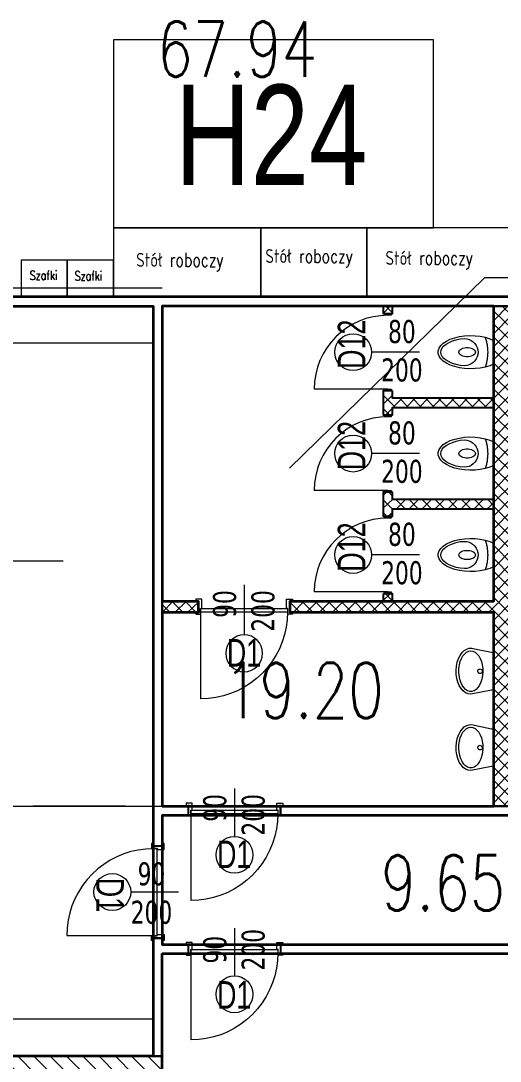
# Model space of a CAD drawing. Extents: x 6529560 to 6558080, y 5579316 to 5588131.
# Drawn here: x 6543520.95 to 6543526.15, y 5579549.2 to 5579560.49 of the extents above; entities that cross this region are included whole.
import ezdxf

# ---------------------------------------------------------------- set-up
doc = ezdxf.new("R2010")
doc.units = 0
doc.header["$MEASUREMENT"] = 0
for name, pattern in [('1$0$0$5', [1.5, 1, -0.5]), ('ACAD_ISO10W100', [18, 12, -3, 0, -3]), ('GR_SOLID', [0])]:
    doc.linetypes.add(name, pattern=pattern)
doc.layers.get('0').update_dxf_attribs({"color": 2, "linetype": 'CONTINUOUS', "lineweight": 5})
doc.layers.get('Defpoints').update_dxf_attribs({"linetype": 'CONTINUOUS'})
for name, color, linetype, lineweight in [('arch_drzwi i okna', 4, 'CONTINUOUS', 15), ('arch_drzwi i okna_znaczniki', 130, 'CONTINUOUS', 9), ('arch_meble', 5, 'GR_SOLID', 13), ('arch_opisy', 20, 'CONTINUOUS', 13), ('arch_osie', 181, 'CONTINUOUS', 5), ('arch_powierzchnia', 6, 'CONTINUOUS', 35), ('arch_sciany murowane wewnetrzne', 20, 'CONTINUOUS', 25), ('arch_sciany wewnetrzne gk', 70, 'CONTINUOUS', 25), ('arch_sciany wewnetrzne murowane wypelnienie', 20, 'CONTINUOUS', 15), ('arch_sciany wewntrzne gk wypelnienie', 70, 'CONTINUOUS', 13), ('arch_urządzenia sanitarne', 4, 'GR_SOLID', 13), ('arch_zadaszenie krawedzie', 12, 'CONTINUOUS', 18), ('AUSSENMASSE_N3', 7, 'GR_SOLID', 18)]:
    doc.layers.add(name, color=color, linetype=linetype, lineweight=lineweight)
doc.styles.get("Standard").update_dxf_attribs({"font": 'arial.ttf', "width": 0.75})
doc.styles.add('styl1', font='romans.shx', dxfattribs={"width": 0.75})
doc.styles.add('TABELKA', font='tahoma.ttf', dxfattribs={"width": 0.8})

# ---------------------------------------------------------------- blocks, each defined once
blk = doc.blocks.new('A$C07767254')
at = {"elevation": 13.87957962489567}
for points in [[(0.0199968796223402, 0.7649982441216708), (-3.119930625e-06, 0.7649982441216708), (-3.119930625e-06, 0.8349982425570487), (0.0199968796223402, 0.8349982425570487)], [(0.8399968789890409, 0.7649982469156384), (0.8199968794360756, 0.7649982469156384), (0.8199968794360756, 0.8349982453510165), (0.8399968789890409, 0.8349982453510165)]]:
    blk.add_lwpolyline(points, close=True, dxfattribs=at)
blk.add_lwpolyline([(0.8199968803673982, 0.7999982442706824), (0.819996871985495, -1.7555430532e-06)], dxfattribs=at)
blk.add_arc((0.8199968803673982, 0.7999982442706824, 13.87957962489567), 0.7999999998137355, 180.0000000533608, 269.9999994130306)
blk = doc.blocks.new('A$C6A985AF1')
for p, q in [((0.9365009339526295, 1.024999864399432, -1.8365369545e-06), (1.061500933952628, 1.024999864399432, -1.8365369545e-06)), ((0.9365009339526295, 0.0249998643994331, -1.8365369545e-06), (1.061500933952628, 0.0249998643994331, -1.8365369545e-06))]:
    blk.add_line(p, q)
at = {"layer": 'arch_drzwi i okna', "extrusion": (0, 0, -1)}
for points in [[(-0.9365009339526295, 1.049999863840638), (-0.9185009337961672, 1.049999863840638), (-0.9185009337961672, 0.9999998640269039), (-0.9810009337961672, 0.9999998640269039), (-0.9810009337961672, 0.9849998643621802), (-1.081500934436917, 0.9849998643621802), (-1.081500934436917, 1.049999863840638), (-1.061500933952628, 1.049999863840638)], [(-0.940000934526324, 0.9949998641386628), (-0.8580745356157422, 0.9914228804409503), (-0.7767716469243169, 0.9807191519066693), (-0.6967110317200425, 0.962970140390098), (-0.6185019994154572, 0.9383109277114272), (-0.5427397675812246, 0.9069291837513445), (-0.4700009338557721, 0.8690637433901429), (-0.4008390838280321, 0.825002785772085), (-0.3357805805280805, 0.7750816410407424), (-0.2753205597400665, 0.7196802385151388), (-0.2199191572144628, 0.6592202167958022), (-0.16999801248312, 0.5941617144271732), (-0.1259370548650622, 0.5249998643994332), (-0.0880716145038605, 0.4522610297426583), (-0.056689870543778, 0.3764987988397479), (-0.0320306569337845, 0.2982897665351629), (-0.014281646348536, 0.2182291513308883), (-0.0035779178142548, 0.1369262626394629), (-9.341165423e-07, 0.0549998637288809), (-0.9800009336322546, 0.0549998637288809), (-0.9800009336322546, 0.9949998641386628), (-0.940000934526324, 0.9949998641386628), (-0.940000934526324, 0.0549998637288809)]]:
    blk.add_lwpolyline(points, dxfattribs=at)
at = {"layer": 'arch_drzwi i okna'}
blk.add_lwpolyline([(0.9365009339526295, -1.359730959e-07), (0.9185009337961672, -1.359730959e-07), (0.9185009337961672, 0.0499998638406396), (0.9810009337961672, 0.0499998638406396), (0.9810009337961672, 0.0649998644366861), (1.081500934436917, 0.0649998644366861), (1.081500934436917, -1.359730959e-07), (1.061500933952628, -1.359730959e-07)], dxfattribs=at)
at = {"layer": 'arch_drzwi i okna_znaczniki'}
blk.add_line((1.23829905502498, 0.5249998643994332, -1.8365369545e-06), (0.6945797856897116, 0.5249998643994332, -1.8365369545e-06), dxfattribs=at)
blk.add_circle((0.4945797855034472, 0.5249998643994332, -1.8365369545e-06), 0.2, dxfattribs=at)
blk = doc.blocks.new('A$C7F3D7EBB')
at = {"layer": 'arch_urządzenia sanitarne'}
for points in [[(0.4098818795755507, 0.0738752875477076), (0.4098818795755507, 0.4246862875297667), (0.4087588796392084, 0.43282328825444), (0.4054688801988961, 0.4403512878343463), (0.4002618798986079, 0.4467032877728343), (0.3935248795896768, 0.451404287479818), (0.3857678798958659, 0.4541032882407309), (0.1598818795755506, 0.4992812881246211), (0.1314358795061707, 0.495298287831247), (0.1038938798010349, 0.4834742881357671), (0.0781368799507618, 0.4641892882063985), (0.054985879920423, 0.4380572875961663), (0.0351758794859052, 0.4059062879532577), (0.0193398799747229, 0.3687662882730365), (0.0079828798770905, 0.327819287776947), (0.001465879380703, 0.2843682877719402), (-3.119930625e-06, 0.2397992881014943), (0.003622880205512, 0.1955332877114415), (0.0122288800776005, 0.1529802875593305), (0.0255398796871305, 0.1134942881762981), (0.0431318795308471, 0.0783362882211805), (0.0644438797608018, 0.0486262878403068), (0.0887978794053197, 0.0253082877025008), (0.1154148802161217, 0.0091302879154682), (0.1434508794918656, 0.000602288171649), (0.1720088794827461, 2.877786756e-07), (0.2001828802749515, 0.0073412880301476), (0.3857658794149756, 0.0444582877680659), (0.3935248795896768, 0.0471572875976563), (0.4002618798986079, 0.051859287545085), (0.4054688801988961, 0.0582102881744504), (0.4087588796392084, 0.0657382877543569), (0.409883880056441, 0.0738752875477076)], [(0.1598818795755506, 0.0292812874540687), (0.1830948796123266, 0.03281628806144), (0.2055618800222874, 0.0433102874085307), (0.2265598801895976, 0.060423287563026), (0.2454138798639178, 0.0836042882874608), (0.2615208802744746, 0.1121142879128456), (0.274359880015254, 0.1450292877852917), (0.2835208801552653, 0.1812972882762551), (0.2887068800628185, 0.2197492877021432), (0.2897518798708916, 0.2591512883082032), (0.2866238802671432, 0.2982352878898382), (0.2794218799099326, 0.3357462882995605), (0.2683758800849318, 0.3704772880300879), (0.2538458798080683, 0.4013132881373167), (0.2362948795780539, 0.427265288308263), (0.2162868799641728, 0.4474942879751326), (0.1944668795913458, 0.4613532880321145), (0.1715358793735504, 0.4683952881023288), (0.1482288800179958, 0.4683952881023288), (0.1252978798002005, 0.4613532880321145), (0.1034778794273734, 0.4474942879751326), (0.0834698798134923, 0.427265288308263), (0.065918879583478, 0.4013132881373167), (0.051388880237937, 0.3704772880300879), (0.0403428794816136, 0.3357462882995605), (0.0331408800557256, 0.2982352878898382), (0.0300128795206547, 0.2591512883082032), (0.0310578802600503, 0.2197492877021432), (0.0362438801676035, 0.1812972882762551), (0.0454048793762922, 0.1450292877852917), (0.0582438800483942, 0.1121142879128456), (0.0743508795276284, 0.0836042882874608), (0.0932048801332712, 0.060423287563026), (0.1142028793692589, 0.043308287858963), (0.1366698797792196, 0.03281628806144), (0.1598818795755506, 0.0292812874540687)], [(0.2598828794434667, 0.2242812877520919), (0.2700508795678616, 0.2264422876760364), (0.2784618800505996, 0.232553287409246), (0.2836598800495267, 0.2415562877431512), (0.2847448801621795, 0.2518942877650261), (0.2815328799188137, 0.2617812883108854), (0.2745768800377846, 0.2695062877610326), (0.2650798801332712, 0.2737352875992656), (0.2546848794445395, 0.2737352875992656), (0.2451888797804713, 0.2695062877610326), (0.2382328798994422, 0.2617812883108854), (0.2350208796560764, 0.2518942877650261), (0.2361058797687292, 0.2415562877431512), (0.2413028795272112, 0.232553287409246), (0.2497148802503943, 0.2264422876760364), (0.2598828794434667, 0.2242812877520919)]]:
    blk.add_lwpolyline(points, dxfattribs=at)
blk = doc.blocks.new('A$C39AD6758')
at = {"layer": 'arch_urządzenia sanitarne'}
for points in [[(-4.3843692765e-06, 0.052064656820221), (0.0439916156301479, 0.0332836568200037), (0.0933906156305966, 0.0183506568200755), (0.1468976156302233, 0.0076576568199016), (0.203108615630299, 0.001485656820023), (0.260546615630119, -2.3431803129e-06), (0.3177036156303075, 0.0032306568200511), (0.3730816156303263, 0.0111026568197303), (0.4252266156308906, 0.023404656819821), (0.4727696156305683, 0.0398136568196605), (0.5144626156306913, 0.0599026568197587), (0.5492106156307273, 0.0831396568196397), (0.576102615630589, 0.1089156568195904), (0.5944336156308055, 0.136556656819721), (0.6037206156306639, 0.1653346568195957), (0.6037206156306639, 0.1944956568199814), (0.5944336156308055, 0.2232756568196237), (0.576102615630589, 0.2509156568198705), (0.5492106156307273, 0.2766936568195888), (0.5144626156306913, 0.2999306568199245), (0.4727696156305683, 0.3200186568196841), (0.4252266156308906, 0.3364276568199784), (0.3730816156303263, 0.3487296568200691), (0.3177036156303075, 0.3566016568197483), (0.2605466156310285, 0.3598346568201123), (0.203108615630299, 0.3583466568197764), (0.1468986156305618, 0.3521746568198978), (0.0933926156303642, 0.3414816568201786), (0.0439916156310574, 0.3265496568201343), (-4.3843692765e-06, 0.3077676568200331), (-4.3843692765e-06, 0.052064656820221)], [(0.0935553656254342, 0.3409346568200817), (0.090036365625565, 0.3301906568199229), (0.0867603656261054, 0.3193706568199559), (0.0837313656256811, 0.3084776568198322), (0.080946365626005, 0.2975196568199863), (0.0784113656254704, 0.2865006568199533), (0.0761263656258962, 0.2754286568201678), (0.074093365625231, 0.2643066568198265), (0.0723113656258647, 0.253143656820157), (0.070782365625746, 0.2419416568200177), (0.0695063656257844, 0.2307066568200753), (0.0684853656257474, 0.219446656819855), (0.067719365625635, 0.2081656568198014), (0.0672073656260182, 0.196872656819778), (0.066952365625184, 0.1855696568200074), (0.066952365625184, 0.174262656819792), (0.0672073656251087, 0.1629596568200213), (0.067719365625635, 0.1516646568197757), (0.0684853656257474, 0.1403846568200606), (0.0695063656257844, 0.1291256568201788), (0.070782365625746, 0.1178916568201203), (0.0723113656258647, 0.1066896568199809), (0.074093365625231, 0.095525656819973), (0.0761263656258962, 0.0844036568200863), (0.0784113656254704, 0.0733296568200785), (0.0809463656250955, 0.0623126568198131), (0.0837313656256811, 0.0513536568200834), (0.0867603656251959, 0.040462656820182), (0.090036365625565, 0.0296406568199927), (0.0935553656254342, 0.0188956568199501)], [(0.3185101156304881, 0.3274156568199942), (0.2928961156303558, 0.3251766568200765), (0.2680631156308664, 0.3185216568199394), (0.2447611156303537, 0.3076556568198612), (0.2237001156308906, 0.292907656819807), (0.2055191156305227, 0.2747266568198938), (0.1907711156309233, 0.253665656819976), (0.1799051156303903, 0.2303636568199181), (0.1732501156302533, 0.2055296568200902), (0.1710111156307903, 0.1799166568198416), (0.1732501156302533, 0.154302656820164), (0.1799051156303903, 0.1294686568198813), (0.1907711156309233, 0.1061666568198234), (0.2055191156305227, 0.0851056568199056), (0.2237001156308906, 0.0669246568199924), (0.2447611156303537, 0.052177656819822), (0.2680631156308664, 0.0413116568197438), (0.2928961156303558, 0.0346566568200615), (0.3185101156304881, 0.032417656819689), (0.3185101156304881, 0.032417656819689), (0.3654841156303519, 0.035053656819855), (0.4098301156309389, 0.044986656819674), (0.4505411156305854, 0.0579876568199325), (0.4866911156304923, 0.0737566568200236), (0.5174601156304564, 0.0919396568197044), (0.5421491156303091, 0.1121236568196764), (0.560196115630788, 0.1338466568199692), (0.5711901156309978, 0.1566166568195513), (0.5748851156304227, 0.1799166568198416), (0.5711901156309978, 0.2032166568196771), (0.560196115630788, 0.225986656819714), (0.5421491156303091, 0.2477096568200068), (0.5174601156304564, 0.2678926568196402), (0.4866911156304923, 0.2860756568197757), (0.4505411156305854, 0.3018456568197507), (0.4098301156309389, 0.3148456568196707), (0.3654841156303519, 0.3247796568198282), (0.3185101156304881, 0.3274156568199942)], [(0.1998871156301902, 0.1799161568201271), (0.2018531156309109, 0.1695211568198829), (0.2076691156307788, 0.1595801568200841), (0.2170761156303342, 0.1505271568198623), (0.2296641156308397, 0.1427591568199205), (0.244887115630263, 0.1366151568199712), (0.262076115630407, 0.132364156820131), (0.2804801156307803, 0.1301891568200517), (0.2992941156308006, 0.1301891568200517), (0.3176981156302645, 0.1323641568196763), (0.3348871156304085, 0.1366151568199712), (0.3501091156304028, 0.1427591568199205), (0.3626981156303373, 0.1505271568198623), (0.3721051156308022, 0.1595801568200841), (0.3779201156303316, 0.1695211568198829), (0.3798871156304813, 0.1799161568196723), (0.3779201156303316, 0.1903111568199165), (0.3721051156308022, 0.2002521568197153), (0.3626981156303373, 0.2093041568200533), (0.3501091156304028, 0.2170731568198789), (0.3348871156304085, 0.2232161568199444), (0.3176981156302645, 0.2274681568196684), (0.2992941156308006, 0.2296421568198639), (0.2804801156307803, 0.2296421568198639), (0.262076115630407, 0.2274681568201231), (0.244887115630263, 0.2232161568199444), (0.2296661156306072, 0.2170731568198789), (0.2170761156303342, 0.2093041568200533), (0.2076691156307788, 0.2002521568197153), (0.2018531156309109, 0.1903111568199165), (0.1998871156301902, 0.1799161568201271)]]:
    blk.add_lwpolyline(points, dxfattribs=at)

msp = doc.modelspace()

# ---------------------------------------------------------------- hatches: boundary and pattern name
at = {"layer": 'arch_sciany wewnetrzne murowane wypelnienie'}
h = msp.add_hatch(dxfattribs=at)
h.set_pattern_fill('ANSI31', color=256, angle=90)
h.set_pattern_definition([(135, (0, 0), (-0.0883883476483185, -0.0883883476483184), [])])
h.paths.add_polyline_path([(6543522.081527547, 5579540.720169389), (6543522.081528379, 5579540.520182745), (6543522.482235828, 5579540.519377685), (6543522.482235828, 5579540.720182746), (6543522.482241947, 5579549.257266478), (6543522.282235837, 5579549.257669452), (6543516.982133562, 5579549.257684965), (6543516.982245457, 5579549.057669449), (6543522.282235823, 5579549.057669452), (6543522.282235831, 5579540.720182746)])
h.paths.add_polyline_path([(6543517.582245364, 5579540.720230575), (6543521.081528385, 5579540.720230575), (6543521.081528385, 5579540.520182773), (6543517.582245364, 5579540.520182773)], flags=17)
at = {"layer": 'arch_sciany wewntrzne gk wypelnienie'}
h = msp.add_hatch(dxfattribs=at)
h.set_pattern_fill('ANSI37', color=256, scale=0.8, angle=90)
h.set_pattern_definition([(135, (0, 0), (-0.0707106781186548, -0.0707106781186548), []), (225, (0, 0), (0.0707106781186548, -0.0707106781186548), [])])
h.paths.add_polyline_path([(6543524.881543113, 5579557.39516955), (6543524.881543113, 5579557.315169552), (6543524.981543112, 5579557.315169552), (6543524.981543112, 5579557.39516955)], flags=17)
h.paths.add_polyline_path([(6543524.981543104, 5579556.475169554), (6543524.881543104, 5579556.475169554), (6543524.881543102, 5579556.215169548), (6543524.981543101, 5579556.215169547), (6543524.981543103, 5579556.295169552), (6543526.081543101, 5579556.295169539), (6543526.081543102, 5579556.395169539), (6543524.981543104, 5579556.395169552)], flags=17)
h.paths.add_polyline_path([(6543524.981543092, 5579555.375169552), (6543524.881543093, 5579555.375169552), (6543524.881543089, 5579555.115169546), (6543524.981543089, 5579555.115169546), (6543524.98154309, 5579555.19516955), (6543526.081543088, 5579555.195169538), (6543526.08154309, 5579555.295169537), (6543524.981543091, 5579555.29516955)], flags=17)
h.paths.add_polyline_path([(6543526.275000462, 5579557.395169549), (6543526.081543102, 5579557.395169553), (6543526.081560993, 5579554.195169546), (6543523.872026248, 5579554.195169546), (6543523.872026249, 5579554.070169547), (6543526.081561711, 5579554.070169543), (6543526.081574188, 5579551.969518189), (6543526.281543096, 5579551.969518189)])
h.paths.add_polyline_path([(6543524.88154307, 5579554.275169554), (6543524.88154307, 5579554.195169546), (6543524.981543068, 5579554.195169546), (6543524.981543068, 5579554.275169554)], flags=17)
h.paths.add_polyline_path([(6543527.890904448, 5579556.148050769), (6543527.765906076, 5579556.148050769), (6543527.765906243, 5579554.280844556), (6543526.375338152, 5579554.28084345), (6543526.375338152, 5579553.880843449), (6543527.76590565, 5579553.880844685), (6543527.765906076, 5579553.217288387), (6543527.890906233, 5579553.217288387), (6543527.890906216, 5579554.080844797), (6543529.381444326, 5579554.080812499), (6543529.381444326, 5579554.280844656), (6543527.890907983, 5579554.280844655)])
h.paths.add_polyline_path([(6543526.674347122, 5579555.380843904), (6543526.375338151, 5579555.380843904), (6543526.375338151, 5579555.480844125), (6543526.674347122, 5579555.480844125)])
h.paths.add_polyline_path([(6543527.514347122, 5579555.380844074), (6543527.765906008, 5579555.380844074), (6543527.765906008, 5579555.480844125), (6543527.514347122, 5579555.480844125)], flags=17)
h.paths.add_polyline_path([(6543527.765906259, 5579551.969530776), (6543527.890906077, 5579551.969530776), (6543527.890906077, 5579552.217288387), (6543527.765906259, 5579552.217288387)])
h.paths.add_polyline_path([(6543527.765906076, 5579557.148050769), (6543527.890904448, 5579557.148050769), (6543527.890904448, 5579557.395170597), (6543527.765906076, 5579557.395170597)])
h.paths.add_polyline_path([(6543522.482235828, 5579554.070169547), (6543522.872026253, 5579554.070169547), (6543522.872026253, 5579554.195169546), (6543522.482235828, 5579554.195169546)])

# ---------------------------------------------------------------- linework, layer by layer
for points in [[(6543519.733773138, 5579557.395176427), (6543519.733773138, 5579556.995176427), (6543522.382241978, 5579556.995176427), (6543522.382241978, 5579557.395176427)], [(6543519.733773138, 5579549.658071546), (6543519.733773138, 5579549.258071546), (6543522.382241978, 5579549.258071546), (6543522.382241978, 5579549.658071546)]]:
    msp.add_lwpolyline(points, close=True)
at = {"layer": 'arch_drzwi i okna', "extrusion": (0, 0, -1)}
for points in [[(-6543522.740821296, 5579551.883169602), (-6543522.740821296, 5579551.86516961), (-6543522.790821291, 5579551.86516961), (-6543522.790821291, 5579551.927669614), (-6543522.805821294, 5579551.927669617), (-6543522.805821224, 5579552.003169599), (-6543522.740821224, 5579552.00316959), (-6543522.74082123, 5579551.983169587)], [(-6543523.7358213, 5579551.886669606), (-6543523.732244316, 5579551.804743206), (-6543523.721540586, 5579551.72344032), (-6543523.703791573, 5579551.6433797), (-6543523.679132355, 5579551.565170681), (-6543523.647750604, 5579551.489408439), (-6543523.609885173, 5579551.416669603), (-6543523.565824215, 5579551.347507763), (-6543523.515903076, 5579551.282449258), (-6543523.460501666, 5579551.221989228), (-6543523.400041646, 5579551.166587836), (-6543523.334983143, 5579551.116666695), (-6543523.265821294, 5579551.072605728), (-6543523.193082453, 5579551.034740291), (-6543523.117320236, 5579551.003358544), (-6543523.039111188, 5579550.978699336), (-6543522.959050581, 5579550.960950326), (-6543522.877747691, 5579550.950246598), (-6543522.79582129, 5579550.946669612), (-6543522.795821287, 5579551.926669612), (-6543523.735821292, 5579551.926669605), (-6543523.7358213, 5579551.886669606), (-6543522.795821301, 5579551.886669616)], [(-6543522.382235837, 5579551.563197695), (-6543522.364235834, 5579551.563197699), (-6543522.364235832, 5579551.513197698), (-6543522.426735835, 5579551.51319769), (-6543522.426735835, 5579551.498197688), (-6543522.502235839, 5579551.498197684), (-6543522.502235837, 5579551.563197681), (-6543522.482235833, 5579551.563197683)], [(-6543522.385735838, 5579551.508197693), (-6543522.303809437, 5579551.504620708), (-6543522.222506549, 5579551.493916981), (-6543522.142445935, 5579551.476167969), (-6543522.06423691, 5579551.451508756), (-6543521.988474667, 5579551.420127017), (-6543521.915735837, 5579551.382261577), (-6543521.84657398, 5579551.338200616), (-6543521.781515477, 5579551.288279466), (-6543521.72105546, 5579551.232878072), (-6543521.665654063, 5579551.172418051), (-6543521.615732913, 5579551.107359537), (-6543521.571671955, 5579551.038197698), (-6543521.533806516, 5579550.965458854), (-6543521.502424773, 5579550.889696625), (-6543521.47776556, 5579550.811487605), (-6543521.460016556, 5579550.731426989), (-6543521.449312827, 5579550.650124089), (-6543521.445735843, 5579550.568197693), (-6543522.425735842, 5579550.568197694), (-6543522.425735836, 5579551.508197693), (-6543522.385735838, 5579551.508197693), (-6543522.385735846, 5579550.568197691)], [(-6543522.74082129, 5579550.370169845), (-6543522.740821298, 5579550.352169851), (-6543522.790821295, 5579550.352169856), (-6543522.790821294, 5579550.414669856), (-6543522.805821297, 5579550.41466986), (-6543522.805821298, 5579550.490170104), (-6543522.740821299, 5579550.490170093), (-6543522.740821304, 5579550.470170089)], [(-6543523.7358213, 5579550.37366985), (-6543523.732244315, 5579550.29174345), (-6543523.721540591, 5579550.21044056), (-6543523.703791577, 5579550.130379945), (-6543523.679132358, 5579550.052170922), (-6543523.647750613, 5579549.976408685), (-6543523.609885174, 5579549.903669844), (-6543523.565824216, 5579549.834508005), (-6543523.515903078, 5579549.769449502), (-6543523.460501661, 5579549.708989473), (-6543523.400041647, 5579549.653588081), (-6543523.33498315, 5579549.603666936), (-6543523.265821294, 5579549.559605969), (-6543523.19308246, 5579549.52174053), (-6543523.117320238, 5579549.490358783), (-6543523.039111191, 5579549.465699585), (-6543522.959050581, 5579549.447950571), (-6543522.877747693, 5579549.437246838), (-6543522.795821293, 5579549.433669856), (-6543522.795821293, 5579550.413669858), (-6543523.735821294, 5579550.413669847), (-6543523.7358213, 5579550.37366985), (-6543522.795821304, 5579550.37366986)]]:
    msp.add_lwpolyline(points, dxfattribs=at)
at = {"layer": 'arch_drzwi i okna'}
for points in [[(6543523.790821291, 5579551.883169604), (6543523.790821292, 5579551.865169606), (6543523.74082129, 5579551.865169612), (6543523.740821292, 5579551.927669614), (6543523.725821295, 5579551.927669604), (6543523.725821223, 5579552.003169587), (6543523.790821222, 5579552.00316959), (6543523.790821231, 5579551.983169587)], [(6543522.382235834, 5579550.513197698), (6543522.364235832, 5579550.513197696), (6543522.364235842, 5579550.563197702), (6543522.426735847, 5579550.563197687), (6543522.426735828, 5579550.578197695), (6543522.502235836, 5579550.578197685), (6543522.502235841, 5579550.513197683), (6543522.482235836, 5579550.513197682)], [(6543523.790821292, 5579550.370169848), (6543523.790821296, 5579550.352169849), (6543523.740821292, 5579550.352169857), (6543523.740821291, 5579550.414669857), (6543523.725821296, 5579550.414669848), (6543523.725821297, 5579550.49017009), (6543523.790821297, 5579550.490170094), (6543523.790821301, 5579550.470170089)]]:
    msp.add_lwpolyline(points, dxfattribs=at)
at = {"layer": 'arch_drzwi i okna_znaczniki'}
for p, q in [((6543525.272788151, 5579556.895169551), (6543524.754068636, 5579556.895169554)), ((6543525.272788139, 5579555.795169548), (6543524.754068624, 5579555.795169552)), ((6543525.272788127, 5579554.695169547), (6543524.754068612, 5579554.695169552)), ((6543523.265821233, 5579552.159967707), (6543523.265821299, 5579551.641248452)), ((6543522.659033954, 5579551.03819768), (6543522.140314686, 5579551.038197687)), ((6543523.265821305, 5579550.646968211), (6543523.265821302, 5579550.128248697))]:
    msp.add_line(p, q, dxfattribs=at)
for centre in [(6543524.554068637, 5579556.89516956, 6.607528835198726), (6543524.554068626, 5579555.795169559, 6.607528835198726), (6543524.554068613, 5579554.695169557, 6.607528835198726), (6543523.265821294, 5579551.441248455, 13.91643820294828), (6543521.940314685, 5579551.038197698, 13.91643819890507), (6543523.265821295, 5579549.928248699, 13.91643819890507)]:
    msp.add_circle(centre, 0.1999999999999999, dxfattribs=at)
at = {"layer": 'arch_meble', "color": 5}
for points in [[(6543523.551707347, 5579558.245169543), (6543521.951707348, 5579558.245169543), (6543521.951707348, 5579557.495169543), (6543523.551707347, 5579557.495169543)], [(6543524.701707347, 5579558.245169543), (6543523.551707347, 5579558.245169543), (6543523.551707347, 5579557.495169543), (6543524.701707347, 5579557.495169543)], [(6543526.301707348, 5579558.245169543), (6543524.701707347, 5579558.245169543), (6543524.701707347, 5579557.495169543), (6543526.301707348, 5579557.495169543)], [(6543521.451707349, 5579557.895169028), (6543520.951707348, 5579557.895169028), (6543520.951707348, 5579557.495169027), (6543521.451707349, 5579557.495169027)], [(6543521.951707348, 5579557.895169028), (6543521.451707349, 5579557.895169028), (6543521.451707349, 5579557.495169027), (6543521.951707348, 5579557.495169027)]]:
    msp.add_lwpolyline(points, close=True, dxfattribs=at)
at = {"layer": 'arch_opisy'}
msp.add_lwpolyline([(6543521.951707348, 5579558.245169543), (6543525.426122178, 5579558.245169543), (6543525.426122178, 5579560.285792702), (6543521.951707348, 5579560.285792702)], close=True, dxfattribs=at)
for points in [[(6543532.393200846, 5579557.701535467), (6543525.979639739, 5579557.701535467), (6543523.863143654, 5579555.638335133)], [(6543512.032168753, 5579554.63150163), (6543521.406777832, 5579554.63150163)]]:
    msp.add_lwpolyline(points, dxfattribs=at)
at = {"layer": 'arch_osie', "linetype": 'ACAD_ISO10W100', "ltscale": 0.3, "extrusion": (-4.9483178e-09, -8.026501e-10, 1)}
for points in [[(6543507.882245394, 5579557.595169247), (6543522.482245389, 5579557.595169253)], [(6543507.882245388, 5579551.970169252), (6543522.482245382, 5579551.970169259)]]:
    msp.add_lwpolyline(points, dxfattribs=at)
at = {"layer": 'arch_powierzchnia'}
for points in [[(6543517.052245127, 5579563.020176436), (6543529.006439252, 5579563.020183412), (6543529.006432312, 5579562.945178719), (6543529.381232343, 5579562.945141073), (6543529.381427953, 5579557.495169543), (6543517.582255574, 5579557.495230545), (6543517.582224953, 5579557.795230543), (6543517.052245127, 5579557.795230543)], [(6543522.382241978, 5579549.258071546), (6543517.052245127, 5579549.258071546), (6543517.052245127, 5579557.395176435), (6543522.382241978, 5579557.395176435)], [(6543522.482245313, 5579551.970169247), (6543526.081543102, 5579551.970169247), (6543526.081543101, 5579554.070169543), (6543523.872026254, 5579554.070169547), (6543523.872026248, 5579554.195169546), (6543526.081543101, 5579554.195169546), (6543526.081543102, 5579557.39516955), (6543522.482245313, 5579557.39516955), (6543522.482245313, 5579554.195169546), (6543522.872026253, 5579554.195169546), (6543522.872026253, 5579554.070169547), (6543522.482245313, 5579554.070169547)], [(6543529.38142478, 5579551.870173425), (6543522.482235827, 5579551.870173425), (6543522.482235827, 5579550.470169606), (6543529.38142478, 5579550.470169606)], [(6543522.482235827, 5579550.3701696), (6543529.381993807, 5579550.3701696), (6543529.381995668, 5579540.995137744), (6543529.006442181, 5579540.995180592), (6543529.00648915, 5579540.617621847), (6543522.482330756, 5579540.622219123)]]:
    msp.add_lwpolyline(points, close=True, dxfattribs=at)
at = {"layer": 'arch_sciany murowane wewnetrzne'}
for p, q in [((6543522.765821291, 5579551.883169605), (6543522.765821296, 5579551.983169603)), ((6543523.765821292, 5579551.883169614), (6543523.765821297, 5579551.983169615)), ((6543522.382235847, 5579551.538197695), (6543522.482235847, 5579551.538197687)), ((6543522.382235834, 5579550.538197699), (6543522.482235838, 5579550.538197683))]:
    msp.add_line(p, q, dxfattribs=at)
msp.add_lwpolyline([(6543522.081527547, 5579540.720169389), (6543522.081528379, 5579540.520182745), (6543522.482235828, 5579540.519377685), (6543522.482235828, 5579540.720182753), (6543522.482235828, 5579540.720182746), (6543522.482241947, 5579549.257266478), (6543522.282235837, 5579549.257669452), (6543516.982133562, 5579549.257684965), (6543516.982245457, 5579549.057669449), (6543522.282235823, 5579549.057669452), (6543522.282235831, 5579540.720182746)], close=True, dxfattribs=at)
at = {"layer": 'arch_sciany wewnetrzne gk'}
for points in [[(6543529.281470711, 5579557.495169547), (6543517.582245367, 5579557.495230545), (6543517.582245367, 5579557.39516954), (6543522.382235827, 5579557.395169543), (6543522.382235821, 5579551.538197661), (6543522.482235827, 5579551.538197661), (6543522.482235837, 5579551.870169606), (6543522.765821299, 5579551.870169606), (6543522.765821291, 5579551.970169604), (6543522.482235827, 5579551.970169247), (6543522.482235828, 5579557.395169551), (6543526.275338154, 5579557.39516955)], [(6543526.081567949, 5579553.434581103), (6543526.081567949, 5579552.605106631)], [(6543526.275338148, 5579551.970169606), (6543523.765821292, 5579551.969502655), (6543523.765821301, 5579551.870169605), (6543529.281475801, 5579551.870173425)]]:
    msp.add_lwpolyline(points, dxfattribs=at)
for points in [[(6543526.275000462, 5579557.395169549), (6543526.081543102, 5579557.395169553), (6543526.081560993, 5579554.195169546), (6543523.872026248, 5579554.195169546), (6543523.872026249, 5579554.070169547), (6543526.081561711, 5579554.070169543), (6543526.081574188, 5579551.969518189), (6543526.281543096, 5579551.969518189)], [(6543524.881543113, 5579557.39516955), (6543524.881543113, 5579557.315169552), (6543524.981543112, 5579557.315169552), (6543524.981543112, 5579557.39516955)], [(6543524.981543104, 5579556.475169554), (6543524.881543104, 5579556.475169554), (6543524.881543102, 5579556.215169548), (6543524.981543101, 5579556.215169547), (6543524.981543103, 5579556.295169552), (6543526.081543101, 5579556.295169539), (6543526.081543102, 5579556.395169539), (6543524.981543104, 5579556.395169552)], [(6543524.981543092, 5579555.375169552), (6543524.881543093, 5579555.375169552), (6543524.881543089, 5579555.115169546), (6543524.981543089, 5579555.115169546), (6543524.98154309, 5579555.19516955), (6543526.081543088, 5579555.195169538), (6543526.08154309, 5579555.295169537), (6543524.981543091, 5579555.29516955)], [(6543524.88154307, 5579554.275169554), (6543524.88154307, 5579554.195169546), (6543524.981543068, 5579554.195169546), (6543524.981543068, 5579554.275169554)], [(6543522.482235828, 5579554.070169547), (6543522.872026253, 5579554.070169547), (6543522.872026253, 5579554.195169546), (6543522.482235828, 5579554.195169546)], [(6543522.382241978, 5579549.258071546), (6543522.382241978, 5579549.258071546), (6543522.482241947, 5579549.257266478), (6543522.482241947, 5579549.257266478), (6543522.482241947, 5579549.257266478), (6543522.482235827, 5579550.3701696), (6543522.765821294, 5579550.370169608), (6543522.765821299, 5579550.470169606), (6543522.482235827, 5579550.470169606), (6543522.482235835, 5579550.538197669), (6543522.382235837, 5579550.538197666), (6543522.382241978, 5579549.258071546), (6543522.38218603, 5579549.258087058), (6543522.382241978, 5579549.258071546), (6543522.382186018, 5579549.258071547), (6543522.382241978, 5579549.258071546)], [(6543529.281480593, 5579550.370173453), (6543529.381446299, 5579550.370173451), (6543529.381442358, 5579550.470169666), (6543529.281476627, 5579550.470169528), (6543529.281476629, 5579550.470169602), (6543523.765821303, 5579550.470169858), (6543523.765821303, 5579550.3701696), (6543529.281476907, 5579550.37017342)]]:
    msp.add_lwpolyline(points, close=True, dxfattribs=at)
at = {"layer": 'arch_zadaszenie krawedzie', "linetype": '1$0$0$5'}
msp.add_lwpolyline([(6543625.582245375, 5579551.970218468), (6543516.982245454, 5579551.969454963)], dxfattribs=at)

# ---------------------------------------------------------------- block references
at = {"xscale": -1, "rotation": 270}
msp.add_blockref('A$C6A985AF1', (6543522.847026389, 5579553.133668611, 6.57733746279554), dxfattribs=at)
at = {"layer": 'arch_sciany wewnetrzne gk', "xscale": -1, "rotation": 179.9999993959128}
for p in [(6543525.671686072, 5579553.683861895, 6.577335626258582), (6543525.671686072, 5579552.854387422, 6.577335626258582)]:
    msp.add_blockref('A$C7F3D7EBB', p, dxfattribs=at)
at = {"layer": 'arch_urządzenia sanitarne', "rotation": 270}
for p in [(6543524.131544858, 5579557.315166432, -7.302243998637093), (6543524.131544846, 5579556.21516643, -7.302243998637093), (6543524.131544834, 5579555.11516643, -7.302243998637093)]:
    msp.add_blockref('A$C07767254', p, dxfattribs=at)
at = {"layer": 'arch_urządzenia sanitarne', "xscale": -1, "rotation": 6.040871003e-07}
for p in [(6543526.081553211, 5579556.715254557, 6.577335626258578), (6543526.081553211, 5579555.615254557, 6.577335626258578), (6543526.081553211, 5579554.515254557, 6.577335626258578)]:
    msp.add_blockref('A$C39AD6758', p, dxfattribs=at)

# ---------------------------------------------------------------- texts
at = {"layer": 'arch_drzwi i okna_znaczniki', "width": 0.6964285714000003}
for s, rotation, p in [('D12', 89.9962893930091, (6543524.687496103, 5579556.713376868, 9.6378745e-09)), ('D12', 89.9962893930091, (6543524.687496094, 5579555.613376868, 9.2014751e-09)), ('D12', 89.9962893930091, (6543524.687496086, 5579554.513376867, 8.7358139e-09)), ('D1', 0.003710606990909, (6543523.183093618, 5579553.483975246, 9.6378798e-09)), ('D1', 0.003710606990909, (6543523.076888665, 5579551.296975302, 7.339102586327575)), ('D1', 270.0037106069901, (6543521.766186017, 5579551.192599053, 13.91643819890507)), ('D1', 359.9962893930091, (6543523.076869152, 5579549.771294019, 21.25554078523265))]:
    msp.add_text(s, height=0.3, rotation=rotation, dxfattribs=at).set_placement(p)
at = {"layer": 'arch_drzwi i okna_znaczniki', "char_height": 0.25, "style": 'TABELKA'}
for s, insert, attachment_point in [(' 80\\P200', (6543524.858383976, 5579557.244542963, 35.74250842361981), 1), (' 80\\P200', (6543524.858383968, 5579556.144542961, 35.74250842318341), 1), (' 80\\P200', (6543524.858383952, 5579555.044542959, 35.74250842361981), 1), (' 90\\P200', (6543522.140314686, 5579550.68882428, 6.57733562625858), 7)]:
    msp.add_mtext_dynamic_manual_height_columns(s, width=2.624355469830334, gutter_width=1.82756919413805, heights=[0], dxfattribs=dict(at, insert=insert, attachment_point=attachment_point))
for insert, attachment_point, rotation in [((6543523.032988189, 5579554.3130639, 35.74917095307796), 3, 90.00000000000001), ((6543522.926783167, 5579552.101063939, 35.74917095307796), 3, 90.00000000000001), ((6543522.926783237, 5579550.187152467, 43.08827352545976), 1, 90)]:
    msp.add_mtext_dynamic_manual_height_columns(' 90\\P200', width=2.624355469830334, gutter_width=1.82756919413805, heights=[0], dxfattribs=dict(at, insert=insert, attachment_point=attachment_point, rotation=rotation))
at = {"layer": 'arch_meble', "color": 5, "attachment_point": 1, "style": 'styl1'}
for s, width, heights, insert, char_height in [('Stół roboczy', 1.707697015255689, [0.4954560819835889], (6543523.601687308, 5579558.013568583), 0.15), ('Stół roboczy', 1.707697015255689, [0.4954560819835889], (6543524.905371734, 5579557.992487648), 0.15), ('Stół roboczy', 1.707697015255689, [0.4954560819835889], (6543522.199697486, 5579557.972032213), 0.15), ('Szafki', 0.7980102794244887, [0.4090034320773113], (6543521.044264744, 5579557.779396974), 0.1), ('Szafki', 0.7980102794244887, [0.4090034320773113], (6543521.531359374, 5579557.77305927), 0.1)]:
    msp.add_mtext_dynamic_manual_height_columns(s, width=width, gutter_width=1, heights=heights, dxfattribs=dict(at, insert=insert, char_height=char_height))
at = {"layer": 'AUSSENMASSE_N3', "color": 7, "width": 0.75}
msp.add_text('H24', height=1.085935372915119, dxfattribs=at).set_placement((6543522.620575588, 5579558.710808132, 6.577337426714279))
at = {"layer": 'Defpoints', "char_height": 0.6, "attachment_point": 1, "style": 'styl1'}
for s, insert in [('67.94', (6543522.427575626, 5579560.483518715)), ('19.20', (6543523.149915995, 5579553.52521963)), ('9.65', (6543524.854862574, 5579551.436319198))]:
    msp.add_mtext_dynamic_manual_height_columns(s, width=1.902558295056223, gutter_width=12.5, heights=[0], dxfattribs=dict(at, insert=insert))

doc.saveas('drawing.dxf')
